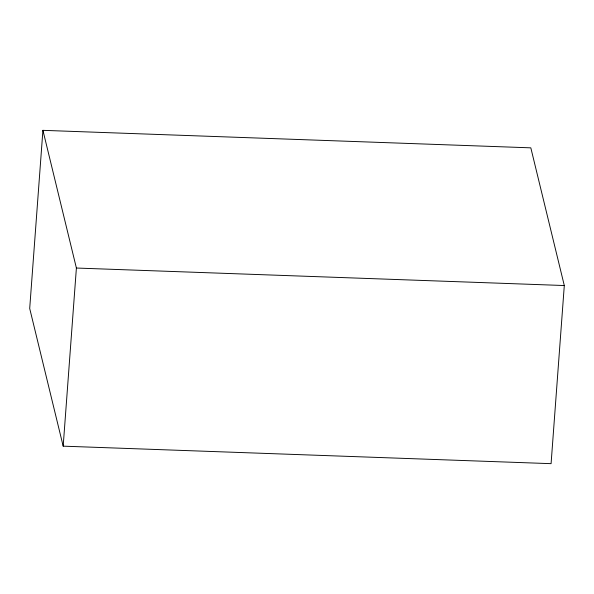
<?xml version="1.0" encoding="UTF-8"?>
<svg xmlns="http://www.w3.org/2000/svg" width="594" height="594" viewBox="0 0 594 594"><rect width="100%" height="100%" fill="white"/><g stroke="black" fill="none" stroke-linecap="round" stroke-linejoin="round"><path stroke-width="0.89" d="M42.916 130.338L29.7 308.464L63.179 446.161L551.084 463.662L564.3 285.536L530.821 147.839L42.916 130.338L76.396 268.035L63.179 446.161M76.396 268.035L564.3 285.536"/></g></svg>
